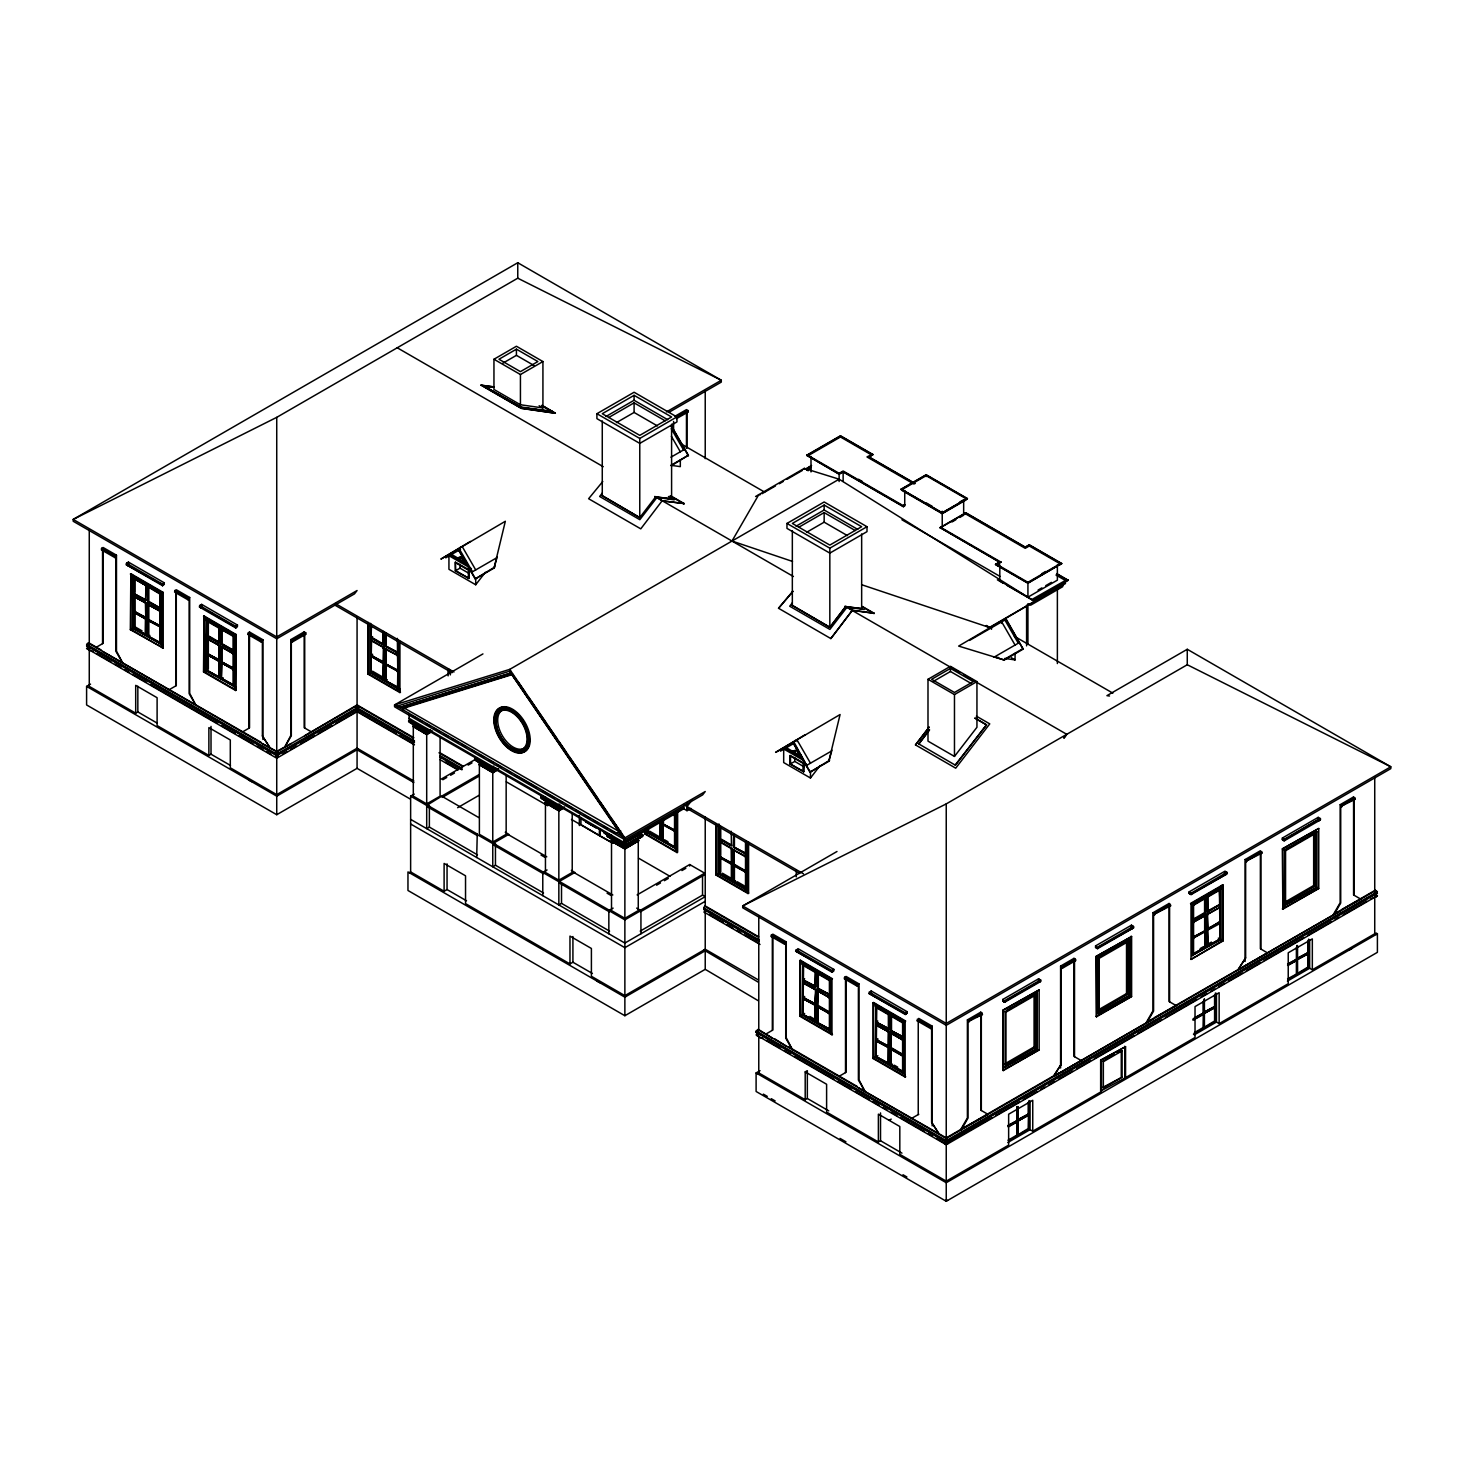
<?xml version="1.0" encoding="UTF-8"?>
<svg xmlns="http://www.w3.org/2000/svg" width="1464" height="1464" viewBox="0 0 1464 1464"><rect width="100%" height="100%" fill="white"/><g stroke="black" fill="none" stroke-linecap="round" stroke-linejoin="round"><path stroke-width="1.5" d="M716.463 825.733L716.463 874.703L748.598 893.26L748.598 842.056M718.147 825.11L718.147 873.734L746.109 889.892L747.061 889.709L747.061 842.953M718.787 824.397L718.787 873.368L747.061 889.709M719.044 824.104L719.044 873.404L719.684 841.306L731.726 848.278M719.044 838.762L719.684 825.495M720.746 856.458L720.746 872.233L715.933 875.014L748.067 893.571L747.884 889.545M720.746 840.702L720.746 855.232L719.153 857.392L731.36 864.254L731.36 880.029M720.746 826.995L720.746 837.609L719.153 838.524L719.153 841.617L745.926 857.081L746.457 843.081M731.195 848.571L731.36 863.394L719.153 856.147M731.195 831.278L731.469 845.954L719.428 839L719.428 841.471M732.531 880.889L732.531 849.358L731.36 848.864L732.366 849.449L732.695 880.797M733.72 881.383L733.72 865.627L733.867 881.676L735.477 880.742M733.556 865.718L746.457 872.544L733.556 864.84L732.695 849.632L746.457 856.769L746.457 888.319L748.598 893.26M745.377 856.769L745.652 854.153L733.336 847.345L733.592 834.462M733.867 850.127L733.72 864.748L745.926 871.611L745.926 872.855M733.867 847.034L746.457 853.677L733.867 847.034L733.867 834.425M745.524 841.471L745.524 888.685L746.457 888.319L734.416 881.365L734.416 865.59M733.556 864.84L734.416 849.815M734.416 846.723L734.416 836.127M746.109 841.251L746.109 889.892L746.457 888.319L718.897 873.13L731.726 879.809M946.22 1138.443L946.238 1139.98M101.108 649.943L88.773 642.806L86.596 645.88L89.267 643.099M414.458 740.857L357.07 707.734L358.406 705.721L358.406 706.947L276.733 754.106L86.596 644.325L88.773 642.806M759.285 939.943L703.873 907.954L704.166 906.93L705.227 905.942L758.645 936.777M757.638 1030.949L756.101 1032.413L758.773 1029.631L758.773 916.446M757.638 1030.4L758.279 1029.338L772.333 1038.086M757.437 1031.022C759.157 1033.968 755.278 1037.738 762.726 1038.104M1375.336 896.316L1375.94 896.663A2.416 1.976 0 0 0 1376.672 896.444C1378.356 895.602 1375.593 894.303 1375.446 896.206M458.031 549.201L475.214 578.957L494.063 568.069L497.211 556.887M494.063 568.069L505.336 521.276L440.865 559.12L470.438 541.424M792.793 742.468L809.976 772.223L828.807 761.335L831.973 750.154M828.807 761.335L840.08 714.542L775.609 752.386L805.2 734.69M1375.135 893.644L1375.904 896.883L1370.78 898.951M1317.161 821.066L1319.924 820.188C1315.001 818.559 1324.938 820.883 1318.222 817.351L1282.336 838.067L1282.336 839.604L1283.416 840.537L1317.417 820.115M356.777 709.454L356.319 710.955L357.82 712.254M355.844 706.343L356.575 705.227L413.305 737.984M542.028 405.327L555.35 413.232L521.257 408.401L481.089 385.197L493.935 386.844M484.328 386.423L521.202 407.084L552.331 411.494L520.983 407.596L484.328 386.423L491.062 387.21M657.153 497.412L674.209 499.828L668.462 496.516M662.369 500.853L684.109 503.561L662.369 500.853L655.817 496.644L639.768 517.616L602.271 495.601M657.665 497.266L671.738 498.895L655.543 496.808M847.217 607.139L864.272 609.555M847.729 606.993L861.802 608.621L845.588 606.535L829.832 627.342L845.881 606.371L852.579 610.232L874.173 613.288L852.286 610.397L830.838 638.578L778.537 608.274L792.829 591.236M832.778 971.858L833.84 969.388L797.953 948.654L795.593 951.088L797.953 950.209M869.177 993.599L905.301 1014.497L907.039 1013.179L907.039 1011.642L871.153 990.927L868.902 993.525L871.153 992.464L871.153 990.927M356.155 709.363L356.155 710.589M356.447 712.273L358.003 709.363M291.318 641.433L292.306 642.001L305.83 634.223L305.83 632.924L304.201 631.862L290.824 639.603L290.824 735.459L284.62 747.354L291.318 735.752L291.318 641.433L295.142 639.219M980.789 1012.155L967.393 1019.896L967.393 1117.929L960.713 1129.513L988.017 1114.36L980.789 1110.188L980.789 1012.155L982.509 1014.461L967.942 1021.744L967.942 1118.221L961.244 1129.824M1061.126 1064.419L1053.897 1075.711L1061.126 1064.419L1061.126 967.942L1062.48 967.942L1060.595 966.094L1060.595 1067.988M1169.059 903.471L1153.028 912.713L1153.028 1010.746L1146.349 1022.348L1176.287 1005.676L1169.059 1001.504L1169.059 903.471L1170.761 905.759L1153.577 914.579L1153.577 1011.057L1146.879 1022.659M1245.644 957.895L1238.416 969.186L1245.644 957.895L1245.644 861.418L1260.907 852.597L1262.096 853.036L1260.376 850.749L1245.114 859.551L1245.114 961.445M1353.578 796.928L1340.182 804.669L1340.182 902.702L1333.484 914.286L1360.806 899.134L1353.578 894.962L1353.578 796.928L1355.28 799.234L1340.713 806.518L1340.713 903.014L1334.033 914.597M759.285 941.48L703.873 909.492L703.964 907.954M1003.023 1000.882L1005.128 1001.907L1002.749 999.491L1002.749 1001.028L1004.999 1002.09L1002.749 1001.028M1189.409 893.26L1191.513 894.303L1189.134 891.869L1189.134 893.424L1191.385 894.394L1189.134 893.424M93.22 651.553L88.096 649.485L88.865 646.264M101.565 548.36L101.437 549.86L114.961 557.638L115.949 557.07L115.949 651.389L122.628 662.972L116.48 651.077L116.48 555.204L103.084 547.481L101.565 548.36L114.961 556.082L116.48 555.204M114.961 556.082L114.961 557.638M174.765 590.614L174.637 592.115L188.179 599.911L189.167 599.343L189.167 693.662L195.865 705.264L189.698 693.35L189.698 597.495L176.284 589.736L174.765 590.614L188.179 598.355L189.698 597.495M188.179 598.355L188.179 599.911M262.916 739.485L262.916 639.75L249.52 632.027L247.873 634.406L261.397 642.184L262.385 641.616L262.385 735.934L269.614 747.207L262.385 735.934M262.916 639.75L261.397 642.184M771.345 935.057L771.217 936.557L784.741 944.335L785.729 943.768L785.729 1038.086L792.408 1049.67L786.26 1037.775L786.26 941.901L772.864 934.178L771.345 935.057L784.741 942.779L786.26 941.901M784.741 942.779L784.741 944.335M844.545 977.311L844.399 978.812L857.428 986.297L858.398 985.73L858.398 1080.048L865.096 1091.632L858.947 1079.737L858.947 983.863L846.064 976.433L844.545 977.311L857.428 984.741L858.947 983.863M857.428 984.741L857.428 986.297M932.165 1125.871L932.165 1026.136L918.77 1018.413L917.105 1020.792L930.647 1028.57L931.616 1028.003L931.616 1122.321L938.845 1133.594L931.616 1122.321M932.165 1026.136L930.647 1028.57M1207.891 897.139L1207.617 911.834L1219.658 904.88L1219.658 907.332L1192.629 922.649L1192.629 954.18L1193.563 954.546L1193.563 905.063L1190.488 903.471L1222.623 884.915L1222.623 940.583L1191.019 959.432L1223.154 940.894L1223.154 885.226L1219.402 889.252L1192.629 904.697L1193.16 919.85L1205.75 913.207L1205.75 898.365L1204.671 897.743L1204.671 912.584L1192.629 919.557L1193.563 919.904M1066.762 734.324L1064.017 737.984L1066.762 734.324L963.751 674.849M459.696 548.231L460.556 547.115M448.936 556.009L448.936 569.295L475.709 584.758L485.353 572.278M602.271 493.075L599.654 496.479L639.823 519.683L656.879 497.577M602.765 481.51L588.62 498.73L640.774 528.852L662.222 500.67M792.335 602.82L789.718 606.224L829.887 629.41L846.942 607.304M786.973 523.435L824.159 501.969L866.999 526.711L866.999 531.652L829.832 553.118L786.973 528.394L786.973 523.435L829.832 548.177L829.832 627.342L792.335 605.327M687.019 806.572L692.252 799.802M852.286 610.397L830.838 638.578M794.458 741.498L795.318 740.381M783.679 747.72L783.679 762.561L810.47 778.024L820.096 765.544M915.476 744.902L929.109 727.205L915.476 744.902L955.718 768.179L989.756 723.875L976.36 716.152M929.548 729.95L918.788 744.06L929.402 729.767M954.473 756.431L976.946 727.279L976.946 681.602L950.465 666.303L927.993 679.296L927.993 741.132L954.473 756.431L954.473 694.577L927.993 679.296M703.873 908.888L759.285 940.858M1342.104 909.327L1375.373 890.167L1375.538 892.967M792.976 591.419L778.537 608.274M133.187 576.834L132.547 628.422L161.461 644.38L161.461 593.176L133.187 576.834L133.444 628.074L134.084 578.06L130.863 573.723L130.333 629.703L162.998 647.948L162.998 592.279L130.863 573.723L130.863 629.392L162.998 647.948L162.284 644.233M206.369 619.089L205.747 670.677L234.643 686.634L234.643 635.431L206.369 619.089L206.369 670.311L234.643 686.634M802.693 963.367L802.052 1014.955L830.015 1031.095L830.966 1030.912L830.966 979.709L802.693 963.367L802.949 1014.607L803.59 964.593L799.838 960.567L799.838 1016.236L831.973 1034.792L830.363 1029.521L830.363 980.056L803.59 964.593L802.803 965.234L829.576 980.679L830.363 980.056L829.411 980.404L829.411 1029.887L830.363 1029.521L816.18 1022.073M804.651 963.971L802.949 965.307L802.052 964.099L830.015 980.24L830.015 1031.095L830.363 1029.521L802.803 1014.332L815.631 1021.03L815.631 1005.256L803.041 998.594L804.651 996.435M875.875 1005.64L875.252 1057.209L903.215 1073.35L904.148 1073.167L904.148 1021.964L875.875 1005.64L876.149 1056.862L876.771 1006.848L873.02 1002.822L873.02 1058.49L905.155 1077.046L903.562 1071.776L903.562 1022.311L876.771 1006.848L875.984 1007.488L902.776 1022.933L903.562 1022.311L902.611 1022.677L902.611 1072.142L903.562 1071.776L889.38 1064.328M877.851 1006.226L876.149 1007.58L875.252 1006.354L903.215 1022.513L903.215 1073.35L903.562 1071.776L875.984 1056.587L888.831 1063.285L888.831 1047.51L876.241 1040.867L877.851 1038.69M126.49 563.256L126.215 564.738L162.595 585.71L164.334 582.837L128.448 562.121L126.49 563.256L162.376 583.99L164.334 582.837M162.376 583.99L162.595 585.71M199.671 605.529L199.397 606.993L235.796 627.964L237.534 625.11L201.648 604.376L199.671 605.529L235.558 626.244L237.534 625.11M235.558 626.244L235.796 627.964M833.84 969.388L831.607 970.906L832.101 972.242L795.995 951.344M907.039 1011.642L904.789 1013.161L905.301 1014.497M638.762 833.748L639.75 835.047M607.395 835.047L609.372 834.041M133.444 578.591L160.857 593.506L160.857 642.989L162.998 647.948M133.444 593.451L146.125 599.856M133.444 596.543L146.125 602.948M133.444 611.074L146.125 617.479M133.444 612.3L146.125 618.723M206.644 635.705L207.266 620.315L204.063 615.978L203.514 671.958L235.667 690.514L236.198 634.534L204.063 615.978L204.063 671.647L236.198 690.203L235.484 686.488M206.644 638.798L219.326 645.203M206.644 653.328L219.326 659.733M206.644 654.554L219.326 660.978M370.904 637.773L371.527 626.61M370.904 640.866L371.27 638.011L383.33 644.965L383.33 632.247M370.904 655.396L383.586 661.801L383.586 647.271L371.527 640.317L370.904 672.397L370.904 625.201M719.044 856.385L731.726 862.808M802.949 979.983L815.631 986.388L815.631 971.547L815.1 987.322L815.375 972.334L817.498 973.56L817.498 988.401L830.363 994.898L817.772 988.237L817.772 973.395L815.1 971.858M802.949 983.076L815.631 989.481L815.631 1004.011L803.041 997.368M802.949 997.606L815.631 1004.011M802.949 998.832L813.911 1004.249M876.149 1022.238L888.831 1028.643L888.831 1013.802L888.557 1029.43L888.3 1014.735L891.503 1015.339L888.282 1014.113M876.149 1025.331L887.111 1030.747M876.149 1039.861L888.831 1046.266C888.721 998.741 886.745 1078.016 889.472 1032.907L889.472 1064.09M876.149 1041.105L887.111 1046.522M1219.768 887.385L1222.623 884.915M145.339 585.655L146.125 585.014L145.595 600.789L145.869 585.801L147.992 587.027L147.992 601.869L160.052 608.823L159.777 611.44M148.029 587.192L148.816 586.552L148.816 601.393L160.857 608.365L148.267 601.704L148.267 586.863L145.595 585.326M218.539 627.91L234.057 635.779L234.057 685.244L236.198 690.203M221.21 629.447L221.997 628.806L221.997 643.648L234.057 650.62L221.467 643.959L221.467 629.117M817.534 973.725L818.321 973.084L818.321 987.944M757.583 1035.817A2.416 1.976 0 0 1 756.851 1035.597C755.387 1035.011 760.804 1032.779 756.101 1032.413L946.238 1142.195L1377.404 893.26L1374.733 890.478M704.623 912.475L704.916 909.821L703.873 909.492M1095.841 947.281L1097.945 948.324L1095.566 945.89L1095.566 947.446L1097.817 948.507L1095.566 947.446M1039.166 982.289L1037.83 981.521L1037.573 982.472L1040.337 981.594M1098.512 947.281L1133.154 928.011L1131.178 926.877M1225.954 874.447L1224.764 872.855L1225.954 874.447L1190.214 894.339M666.413 411.933L721.294 380.256L517.762 262.733L73.2 519.409L73.2 521.257L276.733 638.762L354.489 593.872L357.07 590.523L276.733 636.913L73.2 519.409L276.733 417.35L517.762 278.197L721.294 380.256L721.294 382.104L668.792 412.409M126.49 564.811L128.448 562.121M128.722 563.823L126.764 564.958L161.388 584.246M127.533 565.433L128.997 564.592L129.527 565.836M127.917 565.653L129.253 564.884M493.954 359.247L516.426 346.254L542.924 361.553L542.924 407.944L520.434 404.759L493.954 389.461L493.954 359.247L520.434 374.528L542.924 361.553M516.426 349.164L498.968 359.247L520.434 371.636L537.892 361.553L516.426 349.164L516.426 355.349L533.994 365.488M502.847 363.182L516.426 355.349M147.095 604.303L160.857 611.458L133.553 596.306L133.553 593.213L135.145 592.279L135.145 579.561M133.553 596.306L135.145 595.372L135.145 609.902L133.553 612.062L145.595 619.034L145.595 634.79L148.267 636.346L149.877 635.413M164.334 584.392L162.339 585.527M159.924 594.055L162.998 592.279M147.736 587.174L147.992 601.869M133.7 611.11L145.76 618.064L145.595 603.626L146.766 604.12L146.931 635.577L146.766 604.12M133.553 612.062L135.145 611.147L135.145 626.903L130.333 629.703M87.931 643.556L86.742 645.221L276.733 755.04L358.406 707.881M358.406 708.503L276.733 755.662L86.596 645.88C91.555 646.447 86.175 648.149 87.328 649.064A2.416 1.976 0 0 0 88.06 649.284L88.664 648.936M160.052 608.823L147.736 602.015M145.76 618.064L145.595 603.26M95.874 647.509L103.084 643.337L103.084 549.769M145.595 619.034L145.339 634.754M148.12 604.888L147.956 619.528L160.857 625.988L159.997 626.482M148.12 636.071L148.12 620.297L160.162 626.391L147.956 619.528M147.956 620.388L160.857 627.214L148.267 620.571L148.267 636.346M102.553 651.389L260.995 742.248M199.671 607.066L201.648 604.376M201.922 606.078L199.946 607.212L202.727 608.091L202.178 606.846L200.714 607.688M201.117 607.908L202.453 607.139M409.957 798.868L357.07 768.344L276.733 814.716L86.596 704.953L86.596 686.396L90.548 684.109M220.295 646.557L234.057 653.713L206.735 638.56L206.735 635.467L208.345 634.534L208.345 619.693M219.069 642.897L206.735 636.09L219.069 642.897L219.069 628.056L221.192 629.282L221.192 644.123L233.234 651.077L220.918 644.27L220.918 629.428M206.735 638.56L208.345 637.627L208.345 652.157L206.735 654.317L218.795 661.289L218.795 677.045L221.467 678.601L223.077 677.667M596.909 413.708L634.095 392.242L676.954 416.984L676.954 421.925L639.768 443.391L596.909 418.649L596.909 413.708L639.768 438.45L639.768 517.616L602.125 495.784M634.095 395.335L602.271 413.708L639.768 435.357L671.592 416.984L634.095 395.335L634.095 400.276L667.639 419.656M237.534 626.647L235.539 627.782M606.005 416.49L634.095 400.276M608.695 417.533L634.095 402.856L665.168 420.808M233.105 636.309L236.198 634.534M206.9 653.365L218.941 660.319L218.795 645.88L219.966 646.374L219.966 677.558M248.002 634.443L248.99 633.875M616.509 422.602L634.095 412.445L657.409 425.914M218.941 660.319L218.795 645.514M169.055 689.782L176.284 685.61L176.284 592.023M218.795 661.289L218.795 677.045M232.977 653.694L207.01 638.396M203.514 671.958L208.345 669.176L208.345 653.402L206.735 654.317L218.941 661.197M221.302 647.143L221.137 661.783L234.057 668.243M233.197 669.597L221.137 662.643L234.057 669.469L221.467 662.826L221.467 678.601M89.267 529.913L89.267 686.396L135.695 713.188L137.836 711.943L157.307 723.198M674.996 416.252L686.47 409.627L688.098 410.689L688.098 411.988L676.478 418.649M221.302 662.552L221.302 678.326M639.768 438.45L687.952 410.487M679.314 415.886L683.139 413.672M290.824 639.603L292.306 640.463L305.683 632.722M460.538 549.293L445.715 557.857L445.715 556.302M458.104 558.827L462.313 557.546L458.104 558.827L457.537 557.876M457.006 558.187L462.313 556.631L465.9 561.7M455.359 562.176L455.633 570.686L469.011 578.426L469.011 569.752L455.359 562.176L455.359 570.85L469.011 578.426M461.782 557.857L465.991 562.762L451.607 554.453M455.359 570.85L459.989 568.16L469.047 573.394M469.011 569.752L468.754 578.573M471.426 572.387L496.351 558.004M670.933 457.207L684.603 449.32M372.606 636.602L370.996 637.535L383.056 644.489L383.586 631.46M475.214 578.957L494.923 566.952M670.658 465.497L688.391 455.249L671.207 425.512M671.427 465.662L688.391 455.249M383.33 644.965L383.056 631.862M383.586 647.271L383.202 662.387L370.996 655.158L372.606 654.225M385.178 633.619L385.178 646.338L385.453 633.473M385.727 646.027L398.318 652.688L385.727 646.027L385.727 633.418M384.062 648.534L383.056 647.948L384.062 648.534L384.227 679.607M372.606 655.469L370.996 656.384L383.202 663.265L383.056 679.113L384.666 678.198L372.606 671.244L367.793 674.026L399.928 692.582L399.745 688.556M385.727 663.668L385.727 649.119L384.392 648.717L398.318 655.781L370.996 640.628M242.292 732.055L249.52 727.883L249.52 632.027M135.695 713.188L135.695 685.353L157.106 697.724L157.106 725.558L208.876 755.442L211.017 754.216L230.489 765.452M383.056 663.357L371.161 656.293M397.513 655.616L397.513 653.145L385.178 646.338M368.324 622.493L368.324 673.714L400.459 692.271L398.318 687.311L385.471 680.632L385.398 664.711L398.318 671.537L385.398 663.851L398.318 670.311L397.458 670.805M385.398 664.711L385.398 680.486M262.385 743.657L277.227 751.618C279.88 758.919 273.64 758.59 276.238 751.618L291.318 743.474M398.318 642.074L397.531 687.586L370.74 672.122L384.922 679.589L384.392 648.351M387.338 679.735L385.727 680.668L386.258 664.583L386.258 680.357M88.261 643.099L276.733 751.91L357.564 705.227L358.314 706.343M282.662 754.088L286.615 751.819M290.549 749.531L296.478 746.109M300.431 743.822L314.266 735.843M318.2 733.574L332.035 725.577M335.988 723.308L355.734 711.907M904.734 490.495L904.734 505.958L903.398 506.727L843.136 471.939L839.128 474.263L806.719 455.231L840.464 435.76L872.873 454.462L868.573 457.244M806.719 455.542L840.464 436.071L872.873 454.773M867.237 456.786L871.263 454.773L840.464 436.986L808.329 455.542L839.128 473.329L843.136 471.005L903.398 505.794M482.937 653.914L394.566 704.934L394.566 706.801L624.872 839.769L702.647 794.879L705.227 791.53L624.872 837.902L394.566 704.934L509.728 669.377L839.128 479.204L1034.627 601.356L958.664 646.082L1004.304 660.026L1023.135 649.138L1005.969 618.778M755.57 496.516L804.303 468.37L839.128 479.204M761.994 493.734L775.462 485.957M779.306 483.742L783.149 481.528M786.992 479.295L802.382 470.42M811.55 465.735L805.639 469.157L811.44 465.497M806.993 469.926L810.928 467.657M510.533 670.915L396.836 706.252L400.276 707.313L510.186 673.22L511.503 675.16L512.656 674.721L511.851 675.197M401.081 706.837L404.247 708.064L512.839 674.373L511.503 675.16M404.247 708.064L620.022 832.01L621.578 834.151L620.773 834.608L510.79 673.111L400.276 707.313M402.6 709.582L406.516 707.313M413.818 780.989L357.07 748.232L276.733 794.623L276.733 751.91M86.596 686.396L276.733 796.16L358.406 749.001M904.734 504.714L902.593 505.958L843.136 471.628L839.128 473.952L806.719 455.231M914.872 483.669L868.847 457.097L872.873 454.462M509.198 673.66L511.668 674.392M510.79 674.666L511.942 674.245L520.031 685.976M428.751 729.529L426.701 730.719L409.206 720.617L411.164 719.611M430.562 729.621L426.701 731.835L409.206 721.734L410.414 722.576M430.306 730.06L426.701 732.146L408.657 721.734L408.657 720.617L426.701 731.03M413.305 723.179L413.305 726.272L426.701 734.013L430.526 731.799M431.917 731.616L426.701 734.635L412.775 726.272L426.701 734.324L432.447 731.012M824.159 505.062L792.335 523.435L829.832 545.084L861.656 526.711L824.159 505.062L824.159 510.003L857.703 529.382M796.068 526.216L824.159 510.003M798.758 527.26L824.159 512.601L855.232 530.535M806.572 532.329L824.159 522.172L847.473 535.641M900.982 489.251L926.163 474.72L967.393 498.529L942.23 513.37L900.982 489.251L942.23 513.059L967.393 498.529M900.982 489.562L926.163 475.031L967.393 498.84M829.832 548.177L866.999 526.711M904.734 505.025L902.593 505.958M466.54 900.799L447.051 889.563L444.104 891.247L410.634 871.922L410.634 796.16L414.202 794.11M440.865 779.324L475.928 759.084M442.823 779.745L446.721 777.494M450.619 775.243L454.499 773.01M468.132 765.123L472.03 762.872M413.305 726.583L413.305 796.16L426.701 803.901L440.097 796.16L440.097 737.801M479.24 776.03L442.238 797.404L442.238 795.849L479.24 774.493M493.844 766.111L492.764 766.733L492.764 842.038L479.387 834.315L479.387 761.335M410.634 796.16L426.701 805.438L442.238 795.849M494.832 767.667L492.764 768.856L475.269 758.755L477.246 757.766M492.764 769.167L474.739 758.755L474.739 759.889L492.764 770.302L494.228 769.277M492.764 770.302L496.369 768.216M959.762 502.006L963.66 499.773L963.66 515.218L959.762 517.469M498.51 768.838L492.764 772.15L479.387 764.428M498.51 769.149L492.764 772.461L478.838 764.428L492.764 772.772L497.998 769.753M999.546 562.231L940.089 527.589L965.801 512.748L1025.239 547.078L1029.265 544.754L1061.675 563.475L1027.929 583.258L995.52 564.555L999.546 561.92L995.52 564.555M940.089 527.9L965.801 513.059L1025.239 547.39L1029.265 545.066L1061.675 563.768M951.966 521.971L955.864 519.72M457.628 807.689L479.039 795.318M477.465 854.848L429.373 827.087L426.701 828.642L426.701 805.438M409.298 872.709L410.634 871.922M476.697 857.501L477.246 834.004L477.246 835.541L427.232 806.682L427.232 805.127L477.246 834.004M543.4 798.081L545.45 796.892M492.764 842.038L506.16 834.315L506.16 775.957M558.845 804.871L559.907 804.248M476.697 834.315L492.764 843.593L508.832 834.315L505.263 832.247M560.895 805.822L558.845 807.012L541.332 796.892L543.309 795.904M560.291 807.433L558.845 808.256L541.332 798.026L542.54 798.85M562.524 806.92L558.845 809.061L542.229 798.85M564.573 806.975L558.845 810.599L544.919 802.565L558.845 810.91L564.061 807.908M1001.138 561.92L997.13 564.555L1027.929 582.324L1060.064 563.768L1029.265 545.999L1025.239 548.323L964.996 513.535M997.13 564.244L997.13 565.47L999.802 563.933M543.528 892.985L495.454 865.224L492.764 866.779L492.764 843.593M586.021 821.707L595.976 827.142M1041.673 573.778L1045.607 571.509M1061.675 563.475L1027.929 582.947L995.52 564.244M604.76 832.522L608.914 834.608M611.092 842.02L599.783 835.798L599.783 829.118M542.778 895.639L542.778 872.452L547.06 869.982M609.463 836.237L611.513 835.047M616.838 833.272L620.754 831.003M1038.068 590.083L1041.892 587.869M1045.717 585.673L1051.445 582.361M997.13 565.47L999.802 565.47L999.802 580.933L1027.929 597.166L1057.374 580.165L1057.374 566.916M1066.762 579.707L1031.937 599.49L1033.273 600.258L1068.098 580.165L1033.273 600.258M969.516 640.427L1005.969 619.4L1023.135 649.138M793.854 743.401L780.477 751.124L780.477 749.586M623.737 842.203L683.743 807.561M545.45 799.472L545.45 872.452L558.845 880.175L572.223 872.452L572.223 814.094M674.41 813.325L674.41 815.796M639.365 833.913L624.908 842.258L624.872 918.312L611.513 910.59L611.513 837.609M409.097 713.407L409.097 719.519L623.737 843.447L683.743 808.787L687.019 810.69L690.971 808.421M542.778 872.452L558.845 881.731L574.913 872.452L571.326 870.385M660.227 823.372L659.971 839.11M644.965 829.594L644.965 834.041L677.1 852.597L675.49 847.345L674.849 816.052M409.097 718.275L624.908 843.008L640.445 834.041L642.403 835.047L624.908 845.149L603.992 832.961L607.926 834.626M644.965 834.041L649.778 831.259L661.838 838.213L660.227 839.147L660.392 823.28M662.753 840.409L662.588 824.744L675.49 831.57L662.588 823.866L675.49 830.344L674.63 830.838M662.588 824.744L662.899 840.702L664.51 839.769L667.95 841.763M662.899 824.927L662.661 840.665M792.298 751.142L792.848 752.093L797.075 750.812L801.302 756.961L797.075 749.897L801.851 756.668L786.369 747.72M638.304 840.702L624.908 848.443L611.513 840.702M790.121 755.461L790.377 763.952L803.773 771.693L803.773 763.037L790.121 755.461L790.121 764.117L803.773 771.693M950.465 668.408L931.635 679.296L954.473 692.472L973.304 681.602L950.465 668.408L950.465 671.5L971.401 683.596M800.204 756.339L798.301 752.551M790.121 764.117L794.751 761.426L803.809 766.66M933.52 681.291L950.465 671.5M674.794 831.607L674.794 830.729M661.252 839.732L661.399 819.602M803.773 763.037L803.498 771.839M609.591 931.141L561.517 903.38L558.845 904.917L558.845 881.731M806.188 765.654L831.113 751.27M1019.347 642.586L994.422 656.97L1004.304 660.026M809.976 772.223L829.667 760.219M1003.444 659.898L1023.135 648.534M954.473 694.577L976.946 681.602M608.841 933.794L608.841 910.59L613.123 908.119M637.133 894.888L689.709 864.529L704.678 873.166L704.678 874.703L640.409 911.816L640.409 910.279L704.678 873.166M656.604 885.189L660.502 882.938M664.4 880.688L668.298 878.437M681.931 870.568L685.811 868.317M719.3 856.44L731.726 864.034M624.872 918.312L638.267 910.59L638.267 837.609M608.841 910.59L624.872 919.85L640.939 910.59L640.939 933.776M444.104 891.247L444.104 863.431L465.534 875.801L465.534 903.617L569.972 963.916L572.918 962.232L592.408 973.469M640.207 931.104L702.537 895.126L705.227 896.663L624.872 943.054L410.634 819.364M746.457 871.3L734.416 864.346M745.597 872.672L745.762 871.702M705.227 901.312L624.872 947.684L410.634 823.994M836.987 851.499L742.706 905.942L742.706 907.79L946.238 1025.312L1390.8 768.637L1390.8 766.788L1187.267 649.284L1106.93 695.656L1109.511 696.022M946.238 803.901L1187.267 664.748L1390.8 766.788L946.238 1023.446L742.706 905.942L946.238 803.901L946.238 1137.876M758.389 979.928L705.227 949.239L624.872 995.63L624.872 919.85M703.873 950.008L705.227 950.776L705.227 969.333L624.872 1015.723L407.962 890.478L407.962 871.922L624.872 997.167L705.227 950.776L758.242 982.161M771.345 936.594L772.333 936.027L783.807 942.651M798.228 950.356L796.251 951.49L830.893 970.778M797.038 951.966L798.502 951.124M797.423 952.186L798.758 951.417M829.411 998.356L830.363 997.991L803.041 982.838L803.041 979.745L804.651 978.812M815.375 987.175L803.059 980.368L815.1 987.322M803.041 982.838L804.651 981.905M833.583 970.778L831.607 971.913L833.84 970.925M815.631 986.388L803.041 979.745M829.411 980.587L832.504 978.812L800.369 960.256L800.369 1015.924L832.504 1034.481M815.631 989.481C814.881 1021.488 814.332 998.174 816.272 990.652L816.272 1021.835M817.241 973.706L817.498 988.401M803.205 997.643L815.265 1004.597M804.651 997.679L803.041 998.594L815.265 1005.475L815.265 1021.231M816.601 990.835L818.321 991.018L817.461 1006.061L817.461 991.531M844.545 978.849L845.515 978.281L845.515 1072.6M757.437 1030.107L756.101 1030.876L946.256 1140.657L1377.404 891.722L1375.227 890.185M1377.13 892.546L946.238 1141.572L756.101 1031.809L758.279 1029.338M758.37 1032.797L756.101 1034.902L946.238 1144.738L1377.404 895.73C1371.786 894.943 1380.68 892.18 1374.733 891.722L1374.733 777.293M830.363 994.898L817.772 988.237M765.635 1034.206L772.864 1030.034L772.864 936.466M829.283 997.972L829.557 995.355L817.241 988.566M799.838 1016.236L804.651 1013.454M817.772 1007.104L817.534 1022.842L817.461 1006.921L829.667 1013.783L817.461 1006.061L817.772 991.329M815.1 1005.567L815.1 1021.341L816.711 1020.408L809.812 1016.437M830.363 1012.521L818.321 1005.567M818.321 1006.793L830.363 1013.747L817.461 1006.921M818.047 1021.177L816.436 1022.11L816.436 990.561M815.1 1021.341L818.321 1022.567M869.451 993.763L871.684 993.379M870.22 994.221L871.958 993.672M785.729 1045.808L774.785 1038.873M1376.069 933.007L1377.404 933.776L1377.404 952.332L946.238 1201.267L756.101 1091.485L756.101 1072.929L760.036 1070.66M757.437 1073.698L758.773 1072.929L805.2 1099.72L807.341 1098.494L828.752 1110.865M902.611 1040.611L903.562 1040.245L876.241 1025.093L876.241 1022L877.851 1021.067M888.557 1029.43L876.241 1022.622L888.3 1029.576M876.241 1025.093L877.851 1024.159M805.2 1099.72L805.2 1071.886L807.341 1070.66L807.341 1098.494M907.039 1013.179L905.063 1014.314M888.831 1028.643L876.241 1022M902.611 1022.86L905.704 1021.067L873.569 1002.511L873.569 1058.179L905.704 1076.735M890.423 1015.961L890.423 1030.821L903.562 1037.153L890.972 1030.51L890.972 1015.65M876.241 1039.989L888.447 1046.851M877.851 1039.934L876.241 1040.867L888.447 1047.73L888.447 1063.505M889.783 1033.09L891.503 1033.291L890.643 1048.316L890.643 1033.785M917.251 1020.829L918.239 1020.262L918.239 1114.58M903.562 1037.153L890.972 1030.51M888.831 1046.266L876.241 1039.623M838.835 1076.461L846.064 1072.289L846.064 978.721M902.483 1040.227L902.739 1037.61L890.423 1030.821M873.02 1058.49L877.851 1055.709M890.972 1049.359L890.716 1065.097L890.643 1049.176L902.702 1056.13L902.867 1055.178L890.643 1048.316M888.282 1047.821L888.044 1063.559M903.562 1054.775L891.503 1047.821M891.503 1049.048L903.562 1056.02L890.643 1049.176M891.228 1063.431L889.636 1064.365L889.636 1032.815M1002.749 999.491L1038.635 978.757L1040.886 980.294L1040.886 981.374L1004.487 1002.346M1060.595 966.094L1073.99 958.353L1075.692 959.579L1075.692 960.659L1074.521 960.219L1074.521 1056.697M1095.566 945.89L1131.452 925.175L1133.703 926.712L1133.703 927.792L1097.305 948.764M1189.134 891.869L1225.02 871.153L1227.271 872.69L1227.271 873.752L1190.891 894.724M888.282 1063.596L890.972 1065.133L892.582 1064.2M967.393 1019.896L968.839 1020.719L982.216 1012.996M1062.114 967.009L1075.418 959.176M1153.028 912.713L1154.474 913.536L1170.486 904.294M1245.114 859.551L1246.541 860.393L1261.803 851.572M1340.182 804.669L1341.61 805.493L1355.005 797.77M967.942 1021.744L971.767 1019.548M975.591 1017.334L982.307 1014.552M1004.725 1000.626L1040.611 979.91M1063.047 966.844L1072.618 961.317M1097.634 947.135L1133.429 926.309M1155.352 913.554L1164.246 908.412M1191.202 893.113L1226.997 872.288M1282.336 838.067L1284.312 839.201L1320.199 818.486M1340.713 806.518L1344.538 804.322M1348.381 802.107L1352.205 799.893M1003.828 1001.962L1035.689 983.552M1062.022 968.454L1075.418 960.732M1245.644 861.418L1261.803 853.109M1320.199 820.023L1284.074 840.922L1284.312 839.201M858.398 1087.77L946.732 1138.15M1002.749 1010.306L1039.166 989.902L1039.166 1049.889L1003.279 1070.605L1002.749 1010.306L1039.166 989.902M1095.95 956.504L1131.617 936.521L1131.617 996.526L1096.481 1016.803L1095.95 956.504L1131.617 936.521M1282.336 848.882L1318.753 828.478L1318.753 888.465L1282.867 909.181L1282.336 848.882L1318.753 828.478M1006.518 1010.306L1037.299 993.141L1037.299 1048.81L1004.633 1067.055L1037.299 1048.81M1097.817 957.584L1129.732 939.778L1129.732 995.447L1098.366 1013.564L1097.817 957.584L1129.732 939.778M1223.154 885.226L1191.019 903.782L1191.019 959.432M1316.886 887.385L1284.221 905.63L1316.886 887.385L1316.886 831.735L1284.221 849.962L1285.557 850.749L1285.557 903.306L1284.221 902.538L1313.666 885.537L1315.02 886.306L1315.02 833.73L1285.557 850.749M1037.299 993.141L1005.164 1011.697L1005.164 1067.366M1316.886 831.735L1284.752 850.273L1284.752 905.942M1220.299 888.026L1192.025 904.349L1192.025 955.571L1220.939 939.614L1220.939 888.758L1220.299 888.026L1220.299 939.248L1192.025 955.571L1192.629 954.18L1220.189 938.991L1192.629 954.18L1192.977 955.754L1192.977 904.898L1220.939 888.758L1219.402 889.252L1220.043 904.624M1005.969 1064.731L1005.969 1012.155L1035.414 995.154L1035.414 1047.73L1005.969 1064.731L1004.633 1063.962L1034.078 1046.943L1035.414 1047.73M1207.617 896.993L1205.494 898.219L1205.494 913.06M1207.891 911.981L1207.361 896.206L1207.361 911.047L1219.933 904.404L1207.617 911.834M1193.435 920.014L1205.75 913.207M1193.563 922.997L1192.629 922.649L1219.933 907.497L1220.043 939.266L1219.402 889.252L1220.189 889.874L1193.416 905.338L1192.629 904.697L1193.563 905.063M1206.794 946.732L1206.556 915.22L1207.891 914.817M1193.489 937.674L1192.629 937.18L1205.531 930.72L1192.629 938.406L1205.531 931.58L1205.366 947.263L1206.391 946.677L1206.391 915.494L1205.366 916.08L1205.531 930.72M1207.361 928.67L1219.933 922.027L1207.727 929.256L1207.361 914.14L1207.891 928.981M1208.148 945.945L1207.361 929.914L1219.402 921.716M889.087 1120.326L891.228 1119.1M1200.169 948.599L1203.609 946.604L1205.22 947.537L1204.671 931.452L1205.458 947.501M1204.945 945.836L1211.442 942.084M1220.043 923.491L1207.727 930.116L1207.891 945.982L1206.867 946.567L1206.702 915.311M1097.817 1010.16L1126.53 993.58L1127.866 994.349L1127.866 941.791L1099.153 958.353L1099.153 1010.929L1127.866 994.349M911.541 1118.441L918.77 1114.269M1285.557 903.306L1315.02 886.306M1097.817 1013.253L1129.732 995.447M805.2 1071.886L826.611 1084.257L826.611 1112.091L878.382 1141.975L880.523 1140.749L901.952 1153.12M1002.749 1070.294L1039.166 1049.889M1095.95 1016.492L1131.617 996.526M1282.336 908.888L1318.753 888.465M1058.929 1072.819L945.744 1138.15L944.994 1144.153L991.659 1117.837M1154.822 1017.443L1340.713 910.736M1375.703 890.478L946.22 1138.425L757.785 1029.631M1054.446 1076.022L1081.219 1060.558L1073.99 1056.386L1073.99 958.353M1238.947 969.497L1267.604 952.954L1260.376 948.764L1260.376 853.018M995.611 1115.55L1019.31 1101.88M1023.245 1099.592L1037.079 1091.613M1041.032 1089.326L1044.967 1087.057M1048.919 1084.769L1054.849 1081.347M1058.801 1079.078L1072.618 1071.099M1076.571 1068.812L1090.387 1060.833M1094.34 1058.545L1133.831 1035.743M1137.784 1033.474L1161.483 1019.786M1165.417 1017.517L1197.021 999.271M1200.974 996.984L1206.885 993.562M1210.838 991.293L1214.791 989.005M1218.743 986.736L1224.654 983.314M1228.607 981.026L1242.442 973.048M1246.376 970.76L1260.211 962.781M1264.146 960.512L1303.637 937.71M1307.59 935.423L1331.288 921.753M1335.241 919.465L1339.194 917.178M1343.147 914.909L1366.827 901.22M1100.654 1060.156L1125.56 1046.705L1125.56 1077.632L1100.654 1091.083L1100.654 1060.156L1125.56 1046.705M1102.538 1061.235L1113.775 1054.739M1117.526 1052.579L1122.083 1050.878L1122.083 1077.175L1103.344 1087.99L1103.344 1061.711L1122.083 1050.878M1008.001 1125.413L1017.206 1120.546L1008.403 1125.633M1028.588 1113.976L1017.608 1119.85L1028.588 1113.976L1028.588 1115.22L1017.608 1121.095L1028.588 1115.22M1194.386 1017.791L1203.609 1012.942L1193.032 1019.054M1214.992 1006.372L1204.012 1012.246L1214.992 1006.372L1214.992 1007.598L1204.012 1013.472L1214.992 1007.598M1287.588 963.989L1296.793 959.14L1287.991 964.227M1308.176 952.552L1297.196 958.444L1308.176 952.552L1308.176 953.796L1297.196 959.67L1308.176 953.796M1008.568 1125.853L1017.077 1121.095L1016.803 1135.167L1008.001 1140.255M1193.288 1019.2L1203.463 1013.472L1203.207 1027.545L1194.386 1032.632M1204.671 1013.253L1214.717 1006.829M1288.155 964.428L1296.665 960.293M1298.001 958.902L1308.047 953.101L1307.773 967.173L1297.196 973.597L1297.342 945.524M1008.001 1126.639L1017.206 1121.79L1008.403 1126.877M1194.386 1019.036L1203.609 1014.168L1193.032 1020.28M1287.588 965.234L1296.793 960.366L1287.991 965.453M1018.413 1120.93L1028.46 1114.525L1028.186 1128.598L1017.608 1135.003L1017.48 1107.095M1214.589 1007.378L1214.589 1020.975L1204.012 1027.399L1203.866 1001.632M1287.588 978.83L1297.598 973.505L1297.47 945.598M1016.803 1135.167L1018.011 1134.929L1018.011 1106.473M1203.207 1027.545L1204.415 1027.325L1204.415 998.869M1008.861 1140.676L1028.991 1129.055L1028.991 1100.599M1193.435 1034.115L1215.395 1021.433L1215.395 992.995M1288.448 979.251L1308.578 967.631L1308.578 939.193M1102.538 1087.532L1122.083 1077.175M1007.818 1142.524L1030.07 1129.677L1032.742 1131.215L1101.459 1091.54L1101.459 1060.631M1194.203 1034.902L1216.456 1022.055L1219.146 1023.611L1288.229 983.716L1288.229 952.789L1312.33 938.881L1312.33 969.809L1309.658 968.253L1287.405 981.1M878.382 1141.975L878.382 1114.141L899.811 1126.511L899.811 1154.346L946.238 1181.155L1008.641 1145.141L1008.641 1114.214L1032.742 1100.288L1032.742 1131.215M1125.56 1077.632L1195.027 1037.519L1195.027 1006.591L1219.146 992.684L1219.146 1023.611M1312.33 969.809L1374.733 933.776L1376.069 934.544M756.101 1072.929L946.238 1182.711L1377.404 933.776M1349.277 950.008L1352.297 948.269M641.195 837.005L642.403 836.164L624.908 846.412L607.395 836.164L608.603 837.005M1341.701 807.048L1341.61 805.493M1154.565 915.092L1154.565 913.646M356.539 709.125L357.838 709.198M1376.069 894.962L1375.044 894.65L1376.069 891.869M159.924 608.713L160.857 608.365M159.924 611.806L160.857 611.458M159.924 626.354L160.857 625.988M159.924 627.58L160.857 627.214M233.105 650.986L234.057 650.62M233.105 654.079L234.057 653.713M233.105 669.835L234.057 669.469M397.366 653.054L398.318 652.688M397.366 656.147L398.318 655.781M397.366 670.677L398.318 670.311M397.366 671.903L398.318 671.537M674.556 816.162L675.49 815.796M674.556 830.692L675.49 830.344M674.556 831.936L675.49 831.57M745.524 854.043L746.457 853.677M745.524 857.135L746.457 856.769M745.524 872.91L746.457 872.544M829.411 1014.113L830.363 1013.747M902.611 1056.368L903.562 1056.02M356.996 707.734C357.692 710.552 356.447 703.452 355.734 706.947M148.029 636.309L160.857 642.989L160.509 644.563L160.509 593.707L132.547 577.566L160.07 594.146L160.857 593.506L159.924 593.872L159.924 643.355L160.857 642.989L133.297 627.8L147.461 635.266M219.875 677.795L220.131 646.283M221.21 678.564L221.997 662.515M382.799 679.076L383.586 663.046M661.307 839.879L661.563 819.602M402.838 707.862L511.942 674.245M292.306 642.001L292.306 640.463M456.64 558.113L462.313 556.631M791.402 751.38L797.075 749.897M398.922 641.946L398.922 688.702L397.97 688.885L370.008 672.745L370.008 624.103M676.093 810.873L676.093 848.736L647.179 832.76L647.179 828.35M624.451 842.001L626.354 842.788M1057.374 564.701L1060.064 564.701L1060.064 563.475M87.931 644.489L88.664 647.436L86.596 648.351L276.733 758.206L358.406 710.973L357.07 710.205M1355.005 799.307L1354.109 798.795L1354.109 895.273M1246.541 861.93L1246.541 860.393M1170.486 905.85L1169.59 905.319L1169.59 1001.797M1133.429 927.865L1131.452 925.175M968.839 1022.275L968.839 1020.719M481.089 385.197L493.88 387.008M552.184 411.823L521.056 407.431L484.401 386.258M672.049 465.461L680.321 466.632L680.321 459.989M760.072 494.85L758.773 494.667L732 541.039L792.5 561.426M990.378 627.818L861.619 584.703M993.562 656.86L998.558 657.556M1004.743 658.434L1015.064 659.898L1015.064 653.255M1192.629 937.18L1193.563 937.546M1192.629 938.406L1193.563 938.772M476.477 760.713L475.269 759.889L492.764 769.991M868.847 456.786L914.872 483.358M867.237 457.097L913.884 484.017M1056.66 573.577L1068.098 580.165M1057.063 574.108L1068.098 580.476M1055.965 575.023L1065.426 580.476L1065.426 583.569L989.097 627.635L985.876 625.787M926.438 503.012L932.367 506.434M858.544 479.277L862.388 481.51M940.894 527.443L1001.138 562.231M940.089 527.589L999.546 561.92M901.934 519.793L999.912 576.359M805.639 468.846L808.329 470.694L804.303 468.37L804.303 469.303M997.368 579.836L1003.206 583.221M1007.104 585.472L1034.627 601.356M1027.929 603.662L1030.601 605.218L1062.736 586.661L1062.736 583.569M687.952 412.025L686.964 411.457L686.964 447.984M680.028 443.244L764.702 492.142M1014.387 636.291L1112.841 693.131M986.37 625.494L989.042 627.049M1317.691 819.803L1319.156 820.645M1011.24 657.684L1015.064 659.898M541.973 405.491L555.35 413.232L521.33 408.218L481.162 385.032M542.54 406.26L552.111 412.006M539.136 405.748L542.924 407.944M1376.069 890.954L1377.02 892.473M1282.61 839.458L1284.569 840.592L1282.336 839.604M1374.733 892.637L1376.069 893.424M1376.069 896.517L1374.733 895.73L1374.733 893.26M670.402 495.656L684.109 503.561M862.424 606.517L874.173 613.288M670.274 496.003L683.962 503.909M862.296 606.865L874.026 613.636M397.238 347.773L603.241 466.705M654.756 496.442L793.397 576.505M844.911 606.224L959.798 672.562M792.189 605.51L829.685 627.159M974.933 718.11L986.498 724.808L955.443 765.233L918.568 743.803M975.006 718.202L986.571 724.881L955.242 764.958M1224.233 873.917L1225.569 874.685M1204.671 897.743L1204.671 912.584M1205.531 916.171L1204.671 915.677L1204.671 930.226M1193.435 922.466L1193.709 920.179M1218.341 938.095L1223.154 940.894M1206.281 945.067L1207.891 945.982M1130.922 927.627L1132.386 928.487M1130.647 927.938L1131.983 928.707M465.461 563.073L466.558 563.695L461.782 556.924M458.525 559.193L462.313 561.371M793.287 752.459L800.845 756.833M450.528 555.076L468.059 565.196M785.29 748.342L802.821 758.462M455.835 558.443L465.095 563.786M785.033 748.488L799.856 757.053M449.192 555.844L471.445 568.691M783.954 749.111L804.34 760.896M455.707 562.798L468.389 570.118L468.389 577.951M1204.14 999.326L1204.012 1027.088M1153.577 1018.779L1061.126 1072.16M1038.104 981.228L1039.568 982.069M453.968 672.013L335.402 603.571L335.402 605.419L451.992 672.745M683.542 804.578L803.516 873.843M687.019 808.439L799.655 873.459M371.527 637.224L383.586 644.178M719.684 838.213L731.726 845.186M719.153 838.524L731.195 845.478M1004.633 1011.386L1005.969 1012.155M674.959 830.637L662.753 823.774L662.899 819.529M722.466 873.239L731.085 878.199M737.197 881.731L744.096 885.702M305.683 634.278L304.713 633.711L304.713 728.029M398.922 688.702L370.63 672.379L370.63 623.389M647.82 832.394L676.093 848.736M640.354 833.858L642.403 835.047M639.365 834.224L638.304 833.602L639.365 834.828M638.835 834.224L637.755 834.517M620.773 834.608L623.426 836.145M410.652 714.926L422.474 721.752M426.408 724.021L430.343 726.29M434.277 728.56L440.188 731.963M444.123 734.233L448.057 736.52M451.992 738.789L457.884 742.193M461.819 744.462L465.772 746.732M471.664 750.154L475.599 752.423M479.533 754.692L483.468 756.961M489.379 760.383L493.313 762.653M497.248 764.922L501.182 767.191M507.093 770.595L511.028 772.882M514.962 775.151L536.611 787.65M542.522 791.054L554.325 797.862M558.26 800.149L562.194 802.418M566.129 804.688L572.04 808.091M575.974 810.361L579.909 812.648M583.843 814.917L589.754 818.321M593.689 820.59L597.623 822.86M603.534 826.282L607.468 828.551M611.403 830.82L615.337 833.089M625.97 841.635L624.908 841.946M625.439 841.635L626.519 842.093M558.845 807.323L540.802 796.892L540.802 798.026L558.845 808.439M426.701 732.769L410.103 722.576M492.764 770.924L476.166 760.713M545.45 802.565L558.845 810.287M248.002 632.906L261.397 640.628M506.343 781.849L547.774 805.767M571.454 819.437L612.904 843.356M638.56 858.178L670.146 876.405M917.251 1019.292L930.647 1027.014M112.124 554.856L102.553 549.329L102.553 643.648M179.578 593.817L183.421 596.031M252.815 636.09L260.464 640.5M851.042 981.466L856.568 984.668M920.142 1021.378L931.616 1028.003M795.995 949.807L831.881 970.522M869.177 992.061L905.063 1012.777M208.345 611.348L212.097 613.508M215.849 615.667L234.588 626.501M905.96 1014.113L870.623 994.459M130.333 574.034L162.467 592.591L162.467 648.241M203.514 616.289L235.667 634.845L235.667 690.514M413.818 737.71L357.07 704.934L304.713 735.752M439.529 752.551L463.283 766.258M799.838 960.567L831.973 979.123L831.973 1034.792M873.02 1002.822L905.155 1021.378L905.155 1077.046M439.035 752.844L462.77 766.55M704.715 906.234L758.132 937.07M219.326 627.269L205.747 619.821L233.709 635.962L233.709 686.817L234.057 685.244L206.479 670.054L234.057 685.244L233.105 685.61L233.105 636.126L234.057 635.779L233.27 636.401L206.479 620.937L207.266 620.315L206.644 670.329L207.01 635.943M440.17 755.698L461.929 768.271M355.734 707.881L414.458 741.772M440.17 756.632L461.929 769.204M357.07 709.271L414.458 742.394M440.17 757.254L461.929 769.808M358.406 711.907L396.012 733.61M399.965 735.898L413.818 743.877M445.477 762.158L457.335 769.021M709.18 914.414L723.033 922.412M726.986 924.699L732.915 928.121M736.868 930.409L740.839 932.696M744.792 934.965L758.645 942.962M355.734 710.973L414.458 744.865M440.17 759.725L457.976 770.009M703.873 911.981L760.017 944.463M207.266 635.156L219.326 642.11M133.553 593.213L145.595 600.167M206.735 635.467L218.795 642.422M145.869 600.643L133.553 593.835L145.595 600.789M820.041 992.025L828.642 996.984M893.223 1034.279L901.842 1039.239M133.828 596.141L160.052 611.293M829.557 997.826L803.315 982.673L803.315 980.221M902.739 1040.081L876.515 1024.928L876.515 1022.476M133.553 610.836L145.595 617.79M160.326 626.299L148.267 619.327L148.267 604.797M206.735 653.09L218.795 660.044M817.772 1005.878L829.832 1012.832M890.972 1048.132L903.014 1055.086M221.137 661.783L233.362 668.645M133.7 611.97L145.76 618.943M636.675 908.119L640.939 910.59M442.238 796.471L478.765 817.571M508.301 834.626L546.767 856.824M574.364 872.764L612.83 894.962M541.003 855.031L544.846 857.264M607.066 893.186L610.909 895.401M413.873 782.581L357.07 749.788L357.07 768.344M1017.608 1134.691L1017.755 1106.949M135.145 626.903L142.045 630.893M894.303 1065.206L897.743 1067.183M133.187 628.056L161.461 644.38M802.693 1014.589L830.966 1030.912M875.875 1056.843L904.148 1073.167M311.411 731.89L304.201 727.736L304.201 631.862M787.925 1046.467L857.099 1086.398M97.155 653.841L110.971 661.819M114.924 664.089L120.835 667.511M124.788 669.78L128.74 672.067M132.675 674.337L146.492 682.316M150.444 684.603L217.532 723.326M221.485 725.613L235.301 733.592M239.236 735.861L253.052 743.84M257.005 746.128L262.916 749.531M266.869 751.819L270.803 754.088M766.678 1040.373L780.495 1048.352M784.429 1050.64L790.359 1054.043M794.293 1056.331L833.766 1079.114M837.719 1081.384L851.517 1089.362M855.47 1091.65L869.287 1099.629M873.239 1101.898L879.15 1105.32M883.103 1107.589L887.038 1109.877M890.99 1112.146L896.92 1115.568M900.854 1117.856L924.534 1131.526M928.487 1133.795L932.44 1136.082M936.374 1138.351L944.262 1142.908M946.238 1144.043L947.574 1143.896L946.897 1138.297M278.068 795.391L230.305 767.813L230.305 739.979L208.876 727.608L208.876 755.442M626.226 996.398L591.401 976.287L591.401 948.471L569.972 936.1L569.972 963.916M763.348 1094.12L767.282 1096.39M771.217 1098.659L775.133 1100.928M840.043 1138.406L845.936 1141.81M902.977 1174.732L906.911 1177.001M946.238 1199.711L947.574 1200.48M596.763 980.935L599.764 982.673M248.624 779.928L251.625 781.666M705.227 969.333L758.242 1000.717M873.569 1002.511L876.424 1004.981M800.369 960.256L803.224 962.726M204.063 615.978L206.918 618.448M130.863 573.723L133.718 576.194M88.426 648.662L87.931 647.582M509.728 669.377L624.872 837.902L624.872 839.769M518.219 682.187L524.643 691.575M528.486 697.212L546.438 723.491M549.018 727.242L556.704 738.515M559.266 742.266L565.69 751.654M569.533 757.291L587.503 783.569M590.065 787.321L597.769 798.594M600.332 802.345L606.737 811.733M611.879 819.236L619.565 830.509M511.961 673.879L520.342 685.976M522.648 689.507L529.309 699.115M532.896 704.513L551.105 730.994M553.392 734.507L561.353 746M563.64 749.513L570.319 759.121M572.607 762.634L592.115 791.018M594.384 794.513L602.363 806.024M604.632 809.519L611.33 819.145M613.617 822.64L621.578 834.151M522.593 689.745L529.035 699.17M532.878 704.806L550.903 731.158M553.465 734.928L604.925 810.233M607.487 814.002L620.352 832.833M509.728 671.39L622.621 836.603M357.875 710.498L357.381 709.454M1004.89 620.004L1018.285 643.208M1015.064 645.057L1001.687 621.871L1001.687 623.408M671.207 426.115L688.391 455.871M671.262 428.678L683.523 449.924M671.39 436.327L680.321 451.79M810.47 763.183L797.075 739.997L797.075 741.534M793.854 741.845L807.25 766.587L794.97 745.322M792.793 741.845L809.976 771.601M462.313 546.731L475.709 569.917M459.11 548.579L472.488 571.765M458.031 548.579L475.214 578.335M946.238 1139.98L946.238 1181.155M1374.733 896.663L1374.733 933.776M1340.987 805.127L1340.987 806.682M1318.222 817.351L1318.222 818.888M1316.356 831.424L1316.356 887.074M1313.666 832.961L1313.666 885.537M1309.658 939.54L1309.658 968.253M1307.773 940.986L1307.773 952.332M1296.793 945.524L1296.793 973.981M1296.39 947.556L1296.39 958.902M1296.39 960.128L1296.39 973.743M1282.867 849.193L1282.867 909.181M1260.907 852.597L1260.907 949.075M1216.456 993.342L1216.456 1022.055M1214.589 994.788L1214.589 1006.134M1205.22 915.988L1205.22 930.518L1193.16 937.491L1193.16 938.717M1203.609 1001.596L1203.609 1027.783M1203.207 1001.376L1203.207 1012.704M1193.16 919.85L1193.16 922.942M1187.267 649.284L1187.267 664.748M1131.068 936.228L1131.068 996.215M1129.201 939.467L1129.201 995.136M1126.53 941.004L1126.53 993.58M1124.755 1046.248L1124.755 1077.175M1121.278 1050.42L1121.278 1076.699M1098.366 957.895L1098.366 1013.564M1096.481 956.816L1096.481 1016.803M1057.374 588.931L1057.374 663.558M1038.635 978.757L1038.635 980.313M1036.768 992.83L1036.768 1048.499M1034.078 994.385L1034.078 1046.943M1030.07 1100.965L1030.07 1129.677M1028.186 1102.41L1028.186 1113.738M1027.929 581.72L1027.929 597.166M1027.929 605.931L1027.929 644.38M1026.593 605.163L1026.593 645.862M1017.206 1106.949L1017.206 1135.387M1016.803 1106.711L1016.803 1120.326M1003.279 1010.618L1003.279 1070.605M991.512 627.745L991.512 629.282M981.319 1014.021L981.319 1110.499M966.332 498.529L966.332 499.773L942.23 513.681L902.062 490.495L902.062 489.251M964.996 513.223L964.996 514.45M946.238 1182.711L946.238 1201.267M942.23 511.211L942.23 527.589L940.894 528.376L940.894 527.132M926.163 475.343L926.163 476.569M903.398 505.483L903.398 506.727M891.503 1017.462L891.503 1030.199M890.972 1033.584L890.807 1048.224M890.807 1049.084L890.972 1065.133M890.698 1015.815L890.698 1030.656M880.523 1112.915L880.523 1140.749M871.263 454.462L871.263 455.707M861.656 533.921L861.656 608.969M843.136 472.598L843.136 481.436M839.128 472.707L839.128 481.546M824.159 512.601L824.159 522.172M817.626 1006.829L817.772 1022.879M811.001 456.475L811.001 471.939M810.47 771.382L810.47 778.024M808.329 455.231L808.329 456.475M803.15 771.235L803.15 763.385L790.469 756.064L790.469 763.915M796.27 870.202L796.27 876.881M794.751 757.51L794.751 761.426M792.335 530.645L792.335 605.693M772.333 936.027L772.333 1030.345M758.773 1035.817L758.773 1072.929M748.067 842.367L748.067 893.571M745.926 853.988L745.926 857.081M715.933 823.811L715.933 875.014M705.227 390.742L705.227 458.671M705.227 816.729L705.227 905.942M705.227 912.127L705.227 949.239M702.537 875.637L702.537 895.126M689.709 864.529L689.709 866.066M687.019 802.51L687.019 810.69M686.47 411.896L686.47 448.13M683.743 804.688L683.743 808.787M677.631 812.209L677.631 852.286L645.496 833.73L645.496 829.283M677.1 812.52L677.1 852.597M674.959 813.014L675.142 848.919L675.49 847.345L647.93 832.156L675.49 847.345L674.556 847.711L674.556 813.069M673.586 421.467L673.586 430.599M673.074 424.157L673.074 428.678M671.592 424.194L671.592 499.242M663.448 819.218L663.448 823.372M662.588 819.712L662.588 823.866M648.717 827.38L648.076 832.43L648.076 827.801M641.507 837.005L624.908 847.198L608.292 837.005M634.095 402.856L634.095 412.445M624.872 997.167L624.872 1015.723M623.737 837.335L623.737 843.447M602.271 420.918L602.271 495.967M600.057 829.027L600.057 835.651M599.526 828.716L599.252 835.487L580.952 824.616L580.952 817.937M579.36 815.43L579.36 825.55M572.918 936.539L572.918 962.232M561.517 883.89L561.517 903.38M558.845 804.12L558.845 880.175M520.434 374.528L520.434 404.759M517.762 262.733L517.762 278.197M495.454 843.593L495.454 865.224M475.709 578.115L475.709 584.758M459.989 564.244L459.989 568.16M450.345 670.494L450.345 674.904M448.661 668.883L448.661 673.33M448.13 669.194L448.13 675.874M447.051 863.87L447.051 889.563M429.373 805.438L429.373 827.087M426.701 728.578L426.701 734.013M426.701 734.324L426.701 803.901M399.928 641.36L399.928 692.582M397.97 640.244L397.97 688.885L397.366 638.377M397.787 652.999L397.787 656.092M397.787 671.848L397.787 670.622L385.563 663.759L385.563 649.211M386.258 632.997L386.258 645.716M386.258 648.808L386.258 663.357M385.398 649.302L385.398 663.851M384.556 648.625L384.556 679.808M367.793 622.804L367.793 674.026M357.07 617.259L357.07 712.016M357.07 713.316L357.07 748.232M276.733 417.35L276.733 751.325M276.733 796.16L276.733 814.716M248.99 632.338L248.99 728.194M233.508 650.931L233.508 654.024M233.508 669.78L233.508 668.554L221.467 661.6L221.467 647.051M221.997 646.74L221.997 661.289M218.795 627.58L218.795 643.044M211.017 726.382L211.017 754.216M175.753 591.602L175.753 685.921M148.816 604.486L148.816 619.034M148.816 620.26L148.816 636.035M137.836 686.268L137.836 711.943M623.957 845.497A1.995 1.153 -60 0 1 623.481 845.57M494.667 717.653A25.163 14.53 60 0 1 516.499 712.053A25.163 14.53 60 0 1 528.943 746.805A25.163 14.53 60 0 1 503.506 742.34M499.81 736.941A25.163 14.53 60 0 1 497.815 733.043M496.991 731.048A25.163 14.53 60 0 1 495.216 725.083M526.637 745.926A21.942 12.664 60 0 1 500.889 733.007A21.942 12.664 60 0 1 509.198 709.601M926.163 475.654L902.062 489.562L942.23 512.748L966.332 498.84L926.163 475.654M585.783 821.835L595.958 827.709L585.783 821.835M642.934 835.047L624.908 845.46L606.865 835.047L606.865 836.164L624.908 846.576L642.934 836.164L642.934 835.047M638.835 840.702L624.908 848.754L610.982 841.013L624.908 849.065L638.835 840.702M543.309 872.141L493.313 843.282L493.313 844.819L543.309 873.697L543.309 872.141M609.372 910.279L559.376 881.419L559.376 882.975L609.372 911.834L609.372 910.279M493.807 719.867A25.163 14.53 60 0 0 520.489 753.082A25.163 14.53 60 0 0 520.489 717.488A25.163 14.53 60 0 0 493.807 719.867M494.301 720.16A24.467 14.128 60 0 0 520.251 752.441A24.467 14.128 60 0 0 520.251 717.836A24.467 14.128 60 0 0 494.301 720.16M494.576 719.995A24.467 14.128 60 0 0 520.507 752.276A24.467 14.128 60 0 0 520.507 717.689A24.467 14.128 60 0 0 494.576 719.995M495.802 720.709A22.729 13.121 60 0 0 519.903 750.703A22.729 13.121 60 0 0 519.903 718.549A22.729 13.121 60 0 0 495.802 720.709M495.527 720.874A22.729 13.121 60 0 0 519.629 750.849A22.729 13.121 60 0 0 519.629 718.714A22.729 13.121 60 0 0 495.527 720.874M496.095 721.185A21.942 12.664 60 0 0 519.354 750.135A21.942 12.664 60 0 0 519.354 719.117A21.942 12.664 60 0 0 496.095 721.185"/></g></svg>
